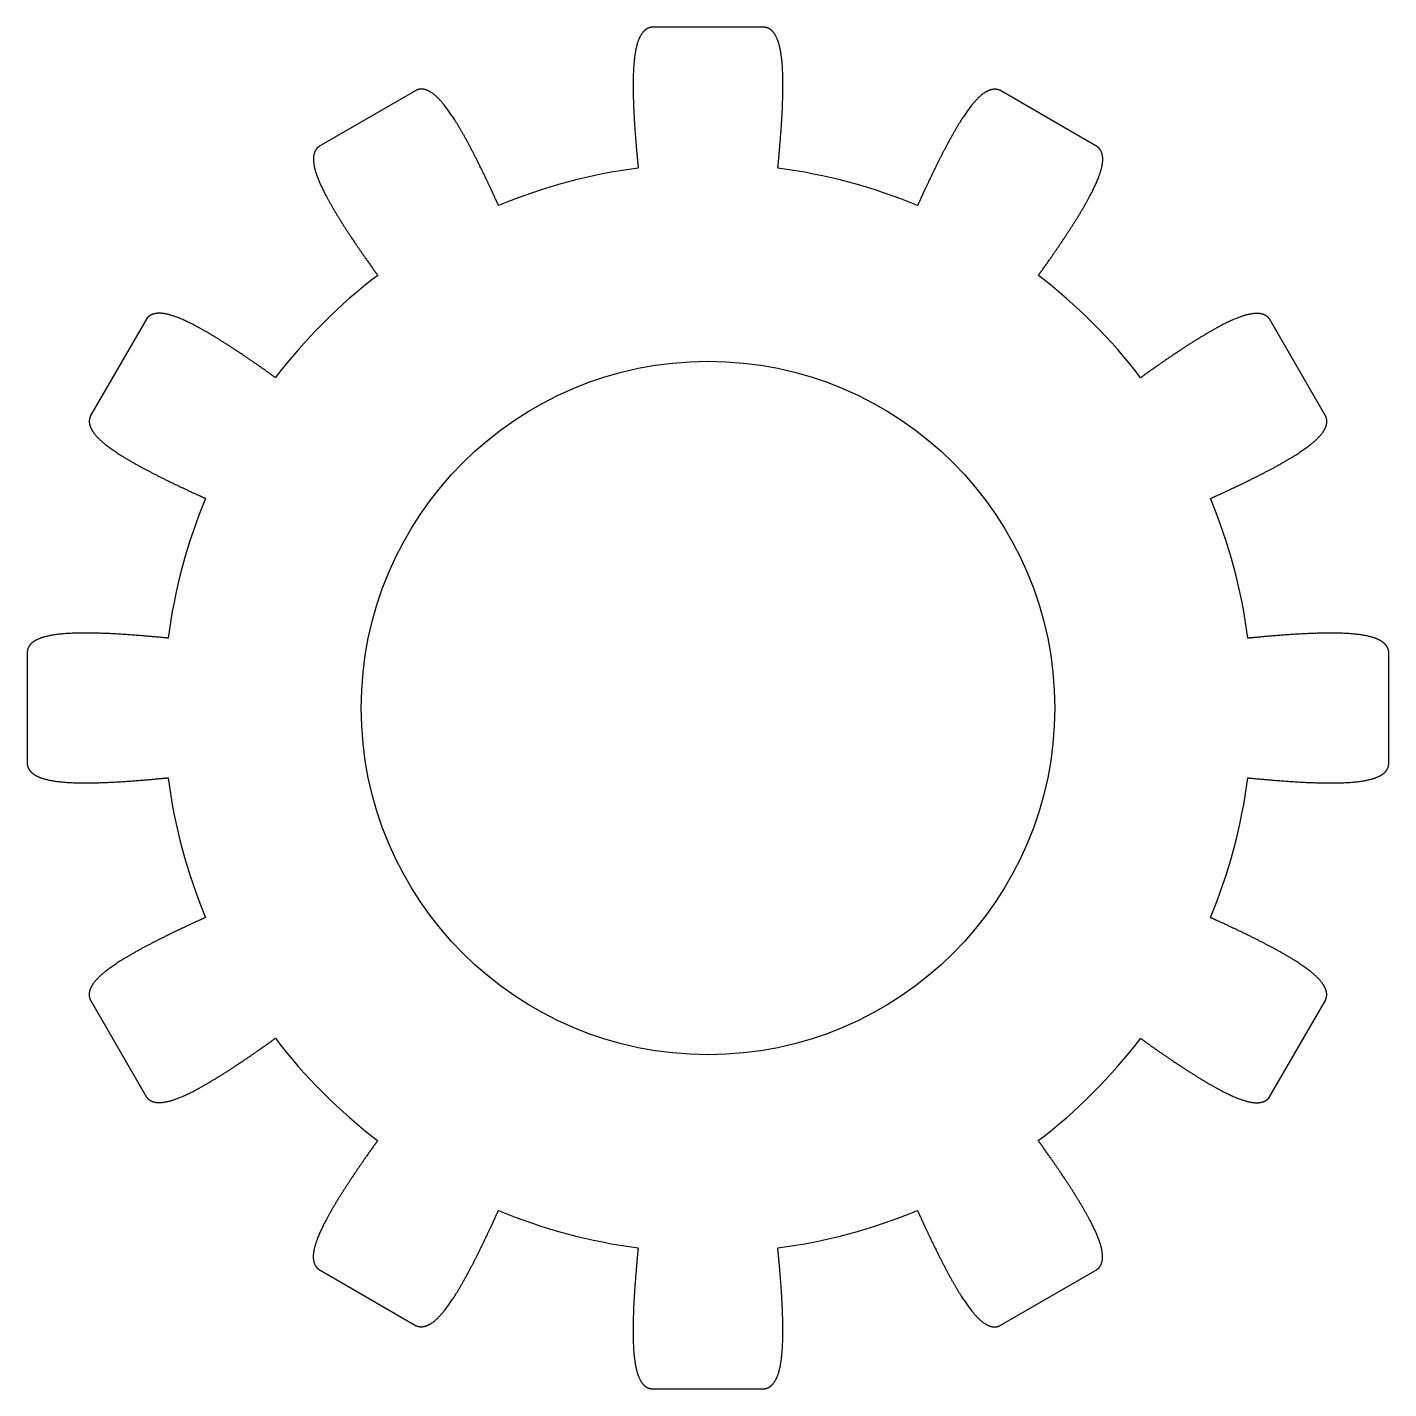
# Model space of a CAD drawing. Header units: inches. Extents: x -0.84 to 0.84, y -0.84 to 0.84.
import ezdxf

# ---------------------------------------------------------------- set-up
doc = ezdxf.new("R2010")
doc.units = ezdxf.units.IN
doc.layers.get('0').update_dxf_attribs({"linetype": 'CONTINUOUS'})

msp = doc.modelspace()

# ---------------------------------------------------------------- linework, layer by layer
for p, q in [((0.0702, 0.8442), (-0.0698, 0.8442)), ((-0.3613, 0.7662), (-0.4825, 0.6962)), ((0.4829, 0.696), (0.3617, 0.766)), ((-0.696, 0.4829), (-0.766, 0.3617)), ((0.7662, 0.3613), (0.6962, 0.4825)), ((-0.8442, 0.0702), (-0.8442, -0.0698)), ((0.8442, -0.0702), (0.8442, 0.0698)), ((-0.7662, -0.3613), (-0.6962, -0.4825)), ((0.696, -0.4829), (0.766, -0.3617)), ((-0.4829, -0.696), (-0.3617, -0.766)), ((0.3613, -0.7662), (0.4825, -0.6962)), ((-0.0702, -0.8442), (0.0698, -0.8442))]:
    msp.add_line(p, q)
msp.add_circle((0, 0), 0.43)
for start, end in [(97.3585, 112.6312), (67.3585, 82.6312), (127.3585, 142.6312), (37.3585, 52.6312), (157.3585, 172.6312), (7.3585, 22.6312), (187.3585, 202.6312), (337.3585, 352.6312), (217.3585, 232.6312), (307.3585, 322.6312), (247.3585, 262.6312), (277.3585, 292.6312)]:
    msp.add_arc((0, 0), 0.675, start, end)
for points, knots in [([(-0.0698, 0.8442), (-0.0713, 0.844), (-0.0742, 0.8433), (-0.0781, 0.8413), (-0.0828, 0.8365), (-0.0873, 0.8269), (-0.0906, 0.8135), (-0.0925, 0.7962), (-0.0931, 0.7753), (-0.0927, 0.7511), (-0.0914, 0.7253), (-0.0897, 0.7031), (-0.0881, 0.6858), (-0.087, 0.6744), (-0.0865, 0.6694)], [0, 0, 0, 0, 0, 0, 0.1, 0.2, 0.3, 0.4, 0.5, 0.6, 0.7, 0.8, 0.9, 0.9764878, 0.9764878, 0.9764878, 0.9764878, 0.9764878, 0.9764878]), ([(0.0866, 0.6694), (0.0871, 0.6744), (0.0882, 0.6858), (0.0897, 0.7031), (0.0914, 0.7253), (0.0928, 0.7511), (0.0932, 0.7752), (0.0926, 0.7962), (0.0907, 0.8135), (0.0875, 0.8269), (0.083, 0.8365), (0.0785, 0.8413), (0.0746, 0.8433), (0.0717, 0.844), (0.0702, 0.8442)], [-0.9765216, -0.9765216, -0.9765216, -0.9765216, -0.9765216, -0.9765216, -0.9, -0.8, -0.7, -0.6, -0.5, -0.4, -0.3, -0.2, -0.1, 0, 0, 0, 0, 0, 0]), ([(-0.2597, 0.623), (-0.2618, 0.6276), (-0.2665, 0.638), (-0.2738, 0.6537), (-0.2835, 0.6738), (-0.2952, 0.6968), (-0.3069, 0.718), (-0.3179, 0.7358), (-0.3282, 0.7498), (-0.3377, 0.7599), (-0.3463, 0.7659), (-0.3527, 0.7678), (-0.3571, 0.7676), (-0.3599, 0.7668), (-0.3613, 0.7662)], [-0.9765216, -0.9765216, -0.9765216, -0.9765216, -0.9765216, -0.9765216, -0.9, -0.8, -0.7, -0.6, -0.5, -0.4, -0.3, -0.2, -0.1, 0, 0, 0, 0, 0, 0]), ([(0.3617, 0.766), (0.3603, 0.7666), (0.3574, 0.7674), (0.353, 0.7677), (0.3466, 0.7658), (0.3378, 0.7598), (0.3283, 0.7498), (0.318, 0.7358), (0.307, 0.718), (0.2953, 0.6968), (0.2835, 0.6738), (0.2739, 0.6537), (0.2666, 0.638), (0.2619, 0.6276), (0.2599, 0.623)], [0, 0, 0, 0, 0, 0, 0.1, 0.2, 0.3, 0.4, 0.5, 0.6, 0.7, 0.8, 0.9, 0.9764878, 0.9764878, 0.9764878, 0.9764878, 0.9764878, 0.9764878]), ([(-0.4825, 0.6962), (-0.4837, 0.6953), (-0.4859, 0.6933), (-0.4883, 0.6895), (-0.4899, 0.6831), (-0.4891, 0.6725), (-0.4852, 0.6592), (-0.4782, 0.6433), (-0.4683, 0.6249), (-0.4558, 0.6041), (-0.4418, 0.5825), (-0.4292, 0.5641), (-0.4192, 0.5499), (-0.4125, 0.5406), (-0.4096, 0.5365)], [0, 0, 0, 0, 0, 0, 0.1, 0.2, 0.3, 0.4, 0.5, 0.6, 0.7, 0.8, 0.9, 0.9764878, 0.9764878, 0.9764878, 0.9764878, 0.9764878, 0.9764878]), ([(0.4097, 0.5365), (0.4126, 0.5405), (0.4193, 0.5498), (0.4292, 0.564), (0.4418, 0.5824), (0.4559, 0.6041), (0.4683, 0.6248), (0.4782, 0.6432), (0.4853, 0.6591), (0.4892, 0.6723), (0.4902, 0.6829), (0.4886, 0.6893), (0.4862, 0.6931), (0.4841, 0.6951), (0.4829, 0.696)], [-0.9765216, -0.9765216, -0.9765216, -0.9765216, -0.9765216, -0.9765216, -0.9, -0.8, -0.7, -0.6, -0.5, -0.4, -0.3, -0.2, -0.1, 0, 0, 0, 0, 0, 0]), ([(-0.5365, 0.4097), (-0.5405, 0.4126), (-0.5498, 0.4193), (-0.564, 0.4292), (-0.5824, 0.4418), (-0.6041, 0.4559), (-0.6248, 0.4683), (-0.6432, 0.4782), (-0.6591, 0.4853), (-0.6723, 0.4892), (-0.6829, 0.4902), (-0.6893, 0.4886), (-0.6931, 0.4862), (-0.6951, 0.4841), (-0.696, 0.4829)], [-0.9765216, -0.9765216, -0.9765216, -0.9765216, -0.9765216, -0.9765216, -0.9, -0.8, -0.7, -0.6, -0.5, -0.4, -0.3, -0.2, -0.1, 0, 0, 0, 0, 0, 0]), ([(0.6962, 0.4825), (0.6953, 0.4837), (0.6933, 0.4859), (0.6895, 0.4883), (0.6831, 0.4899), (0.6725, 0.4891), (0.6592, 0.4852), (0.6433, 0.4782), (0.6249, 0.4683), (0.6041, 0.4558), (0.5825, 0.4418), (0.5641, 0.4292), (0.5499, 0.4192), (0.5406, 0.4125), (0.5365, 0.4096)], [0, 0, 0, 0, 0, 0, 0.1, 0.2, 0.3, 0.4, 0.5, 0.6, 0.7, 0.8, 0.9, 0.9764878, 0.9764878, 0.9764878, 0.9764878, 0.9764878, 0.9764878]), ([(-0.766, 0.3617), (-0.7666, 0.3603), (-0.7674, 0.3574), (-0.7677, 0.353), (-0.7658, 0.3466), (-0.7598, 0.3378), (-0.7498, 0.3283), (-0.7358, 0.318), (-0.718, 0.307), (-0.6968, 0.2953), (-0.6738, 0.2835), (-0.6537, 0.2739), (-0.638, 0.2666), (-0.6276, 0.2619), (-0.623, 0.2599)], [0, 0, 0, 0, 0, 0, 0.1, 0.2, 0.3, 0.4, 0.5, 0.6, 0.7, 0.8, 0.9, 0.9764878, 0.9764878, 0.9764878, 0.9764878, 0.9764878, 0.9764878]), ([(0.623, 0.2597), (0.6276, 0.2618), (0.638, 0.2665), (0.6537, 0.2738), (0.6738, 0.2835), (0.6968, 0.2952), (0.718, 0.3069), (0.7358, 0.3179), (0.7498, 0.3282), (0.7599, 0.3377), (0.7659, 0.3463), (0.7678, 0.3527), (0.7676, 0.3571), (0.7668, 0.3599), (0.7662, 0.3613)], [-0.9765216, -0.9765216, -0.9765216, -0.9765216, -0.9765216, -0.9765216, -0.9, -0.8, -0.7, -0.6, -0.5, -0.4, -0.3, -0.2, -0.1, 0, 0, 0, 0, 0, 0]), ([(-0.6694, 0.0866), (-0.6744, 0.0871), (-0.6858, 0.0882), (-0.7031, 0.0897), (-0.7253, 0.0914), (-0.7511, 0.0928), (-0.7752, 0.0932), (-0.7962, 0.0926), (-0.8135, 0.0907), (-0.8269, 0.0875), (-0.8365, 0.083), (-0.8413, 0.0785), (-0.8433, 0.0746), (-0.844, 0.0717), (-0.8442, 0.0702)], [-0.9765216, -0.9765216, -0.9765216, -0.9765216, -0.9765216, -0.9765216, -0.9, -0.8, -0.7, -0.6, -0.5, -0.4, -0.3, -0.2, -0.1, 0, 0, 0, 0, 0, 0]), ([(0.8442, 0.0698), (0.844, 0.0713), (0.8433, 0.0742), (0.8413, 0.0781), (0.8365, 0.0828), (0.8269, 0.0873), (0.8135, 0.0906), (0.7962, 0.0925), (0.7753, 0.0931), (0.7511, 0.0927), (0.7253, 0.0914), (0.7031, 0.0897), (0.6858, 0.0881), (0.6744, 0.087), (0.6694, 0.0865)], [0, 0, 0, 0, 0, 0, 0.1, 0.2, 0.3, 0.4, 0.5, 0.6, 0.7, 0.8, 0.9, 0.9764878, 0.9764878, 0.9764878, 0.9764878, 0.9764878, 0.9764878]), ([(-0.8442, -0.0698), (-0.844, -0.0713), (-0.8433, -0.0742), (-0.8413, -0.0781), (-0.8365, -0.0828), (-0.8269, -0.0873), (-0.8135, -0.0906), (-0.7962, -0.0925), (-0.7753, -0.0931), (-0.7511, -0.0927), (-0.7253, -0.0914), (-0.7031, -0.0897), (-0.6858, -0.0881), (-0.6744, -0.087), (-0.6694, -0.0865)], [0, 0, 0, 0, 0, 0, 0.1, 0.2, 0.3, 0.4, 0.5, 0.6, 0.7, 0.8, 0.9, 0.9764878, 0.9764878, 0.9764878, 0.9764878, 0.9764878, 0.9764878]), ([(0.6694, -0.0866), (0.6744, -0.0871), (0.6858, -0.0882), (0.7031, -0.0897), (0.7253, -0.0914), (0.7511, -0.0928), (0.7752, -0.0932), (0.7962, -0.0926), (0.8135, -0.0907), (0.8269, -0.0875), (0.8365, -0.083), (0.8413, -0.0785), (0.8433, -0.0746), (0.844, -0.0717), (0.8442, -0.0702)], [-0.9765216, -0.9765216, -0.9765216, -0.9765216, -0.9765216, -0.9765216, -0.9, -0.8, -0.7, -0.6, -0.5, -0.4, -0.3, -0.2, -0.1, 0, 0, 0, 0, 0, 0]), ([(-0.623, -0.2597), (-0.6276, -0.2618), (-0.638, -0.2665), (-0.6537, -0.2738), (-0.6738, -0.2835), (-0.6968, -0.2952), (-0.718, -0.3069), (-0.7358, -0.3179), (-0.7498, -0.3282), (-0.7599, -0.3377), (-0.7659, -0.3463), (-0.7678, -0.3527), (-0.7676, -0.3571), (-0.7668, -0.3599), (-0.7662, -0.3613)], [-0.9765216, -0.9765216, -0.9765216, -0.9765216, -0.9765216, -0.9765216, -0.9, -0.8, -0.7, -0.6, -0.5, -0.4, -0.3, -0.2, -0.1, 0, 0, 0, 0, 0, 0]), ([(0.766, -0.3617), (0.7666, -0.3603), (0.7674, -0.3574), (0.7677, -0.353), (0.7658, -0.3466), (0.7598, -0.3378), (0.7498, -0.3283), (0.7358, -0.318), (0.718, -0.307), (0.6968, -0.2953), (0.6738, -0.2835), (0.6537, -0.2739), (0.638, -0.2666), (0.6276, -0.2619), (0.623, -0.2599)], [0, 0, 0, 0, 0, 0, 0.1, 0.2, 0.3, 0.4, 0.5, 0.6, 0.7, 0.8, 0.9, 0.9764878, 0.9764878, 0.9764878, 0.9764878, 0.9764878, 0.9764878]), ([(-0.6962, -0.4825), (-0.6953, -0.4837), (-0.6933, -0.4859), (-0.6895, -0.4883), (-0.6831, -0.4899), (-0.6725, -0.4891), (-0.6592, -0.4852), (-0.6433, -0.4782), (-0.6249, -0.4683), (-0.6041, -0.4558), (-0.5825, -0.4418), (-0.5641, -0.4292), (-0.5499, -0.4192), (-0.5406, -0.4125), (-0.5365, -0.4096)], [0, 0, 0, 0, 0, 0, 0.1, 0.2, 0.3, 0.4, 0.5, 0.6, 0.7, 0.8, 0.9, 0.9764878, 0.9764878, 0.9764878, 0.9764878, 0.9764878, 0.9764878]), ([(0.5365, -0.4097), (0.5405, -0.4126), (0.5498, -0.4193), (0.564, -0.4292), (0.5824, -0.4418), (0.6041, -0.4559), (0.6248, -0.4683), (0.6432, -0.4782), (0.6591, -0.4853), (0.6723, -0.4892), (0.6829, -0.4902), (0.6893, -0.4886), (0.6931, -0.4862), (0.6951, -0.4841), (0.696, -0.4829)], [-0.9765216, -0.9765216, -0.9765216, -0.9765216, -0.9765216, -0.9765216, -0.9, -0.8, -0.7, -0.6, -0.5, -0.4, -0.3, -0.2, -0.1, 0, 0, 0, 0, 0, 0]), ([(-0.4097, -0.5365), (-0.4126, -0.5405), (-0.4193, -0.5498), (-0.4292, -0.564), (-0.4418, -0.5824), (-0.4559, -0.6041), (-0.4683, -0.6248), (-0.4782, -0.6432), (-0.4853, -0.6591), (-0.4892, -0.6723), (-0.4902, -0.6829), (-0.4886, -0.6893), (-0.4862, -0.6931), (-0.4841, -0.6951), (-0.4829, -0.696)], [-0.9765216, -0.9765216, -0.9765216, -0.9765216, -0.9765216, -0.9765216, -0.9, -0.8, -0.7, -0.6, -0.5, -0.4, -0.3, -0.2, -0.1, 0, 0, 0, 0, 0, 0]), ([(0.4825, -0.6962), (0.4837, -0.6953), (0.4859, -0.6933), (0.4883, -0.6895), (0.4899, -0.6831), (0.4891, -0.6725), (0.4852, -0.6592), (0.4782, -0.6433), (0.4683, -0.6249), (0.4558, -0.6041), (0.4418, -0.5825), (0.4292, -0.5641), (0.4192, -0.5499), (0.4125, -0.5406), (0.4096, -0.5365)], [0, 0, 0, 0, 0, 0, 0.1, 0.2, 0.3, 0.4, 0.5, 0.6, 0.7, 0.8, 0.9, 0.9764878, 0.9764878, 0.9764878, 0.9764878, 0.9764878, 0.9764878]), ([(-0.3617, -0.766), (-0.3603, -0.7666), (-0.3574, -0.7674), (-0.353, -0.7677), (-0.3466, -0.7658), (-0.3378, -0.7598), (-0.3283, -0.7498), (-0.318, -0.7358), (-0.307, -0.718), (-0.2953, -0.6968), (-0.2835, -0.6738), (-0.2739, -0.6537), (-0.2666, -0.638), (-0.2619, -0.6276), (-0.2599, -0.623)], [0, 0, 0, 0, 0, 0, 0.1, 0.2, 0.3, 0.4, 0.5, 0.6, 0.7, 0.8, 0.9, 0.9764878, 0.9764878, 0.9764878, 0.9764878, 0.9764878, 0.9764878]), ([(0.2597, -0.623), (0.2618, -0.6276), (0.2665, -0.638), (0.2738, -0.6537), (0.2835, -0.6738), (0.2952, -0.6968), (0.3069, -0.718), (0.3179, -0.7358), (0.3282, -0.7498), (0.3377, -0.7599), (0.3463, -0.7659), (0.3527, -0.7678), (0.3571, -0.7676), (0.3599, -0.7668), (0.3613, -0.7662)], [-0.9765216, -0.9765216, -0.9765216, -0.9765216, -0.9765216, -0.9765216, -0.9, -0.8, -0.7, -0.6, -0.5, -0.4, -0.3, -0.2, -0.1, 0, 0, 0, 0, 0, 0]), ([(-0.0866, -0.6694), (-0.0871, -0.6744), (-0.0882, -0.6858), (-0.0897, -0.7031), (-0.0914, -0.7253), (-0.0928, -0.7511), (-0.0932, -0.7752), (-0.0926, -0.7962), (-0.0907, -0.8135), (-0.0875, -0.8269), (-0.083, -0.8365), (-0.0785, -0.8413), (-0.0746, -0.8433), (-0.0717, -0.844), (-0.0702, -0.8442)], [-0.9765216, -0.9765216, -0.9765216, -0.9765216, -0.9765216, -0.9765216, -0.9, -0.8, -0.7, -0.6, -0.5, -0.4, -0.3, -0.2, -0.1, 0, 0, 0, 0, 0, 0]), ([(0.0698, -0.8442), (0.0713, -0.844), (0.0742, -0.8433), (0.0781, -0.8413), (0.0828, -0.8365), (0.0873, -0.8269), (0.0906, -0.8135), (0.0925, -0.7962), (0.0931, -0.7753), (0.0927, -0.7511), (0.0914, -0.7253), (0.0897, -0.7031), (0.0881, -0.6858), (0.087, -0.6744), (0.0865, -0.6694)], [0, 0, 0, 0, 0, 0, 0.1, 0.2, 0.3, 0.4, 0.5, 0.6, 0.7, 0.8, 0.9, 0.9764878, 0.9764878, 0.9764878, 0.9764878, 0.9764878, 0.9764878])]:
    msp.add_open_spline(points, degree=5, knots=knots)

doc.saveas('drawing.dxf')
